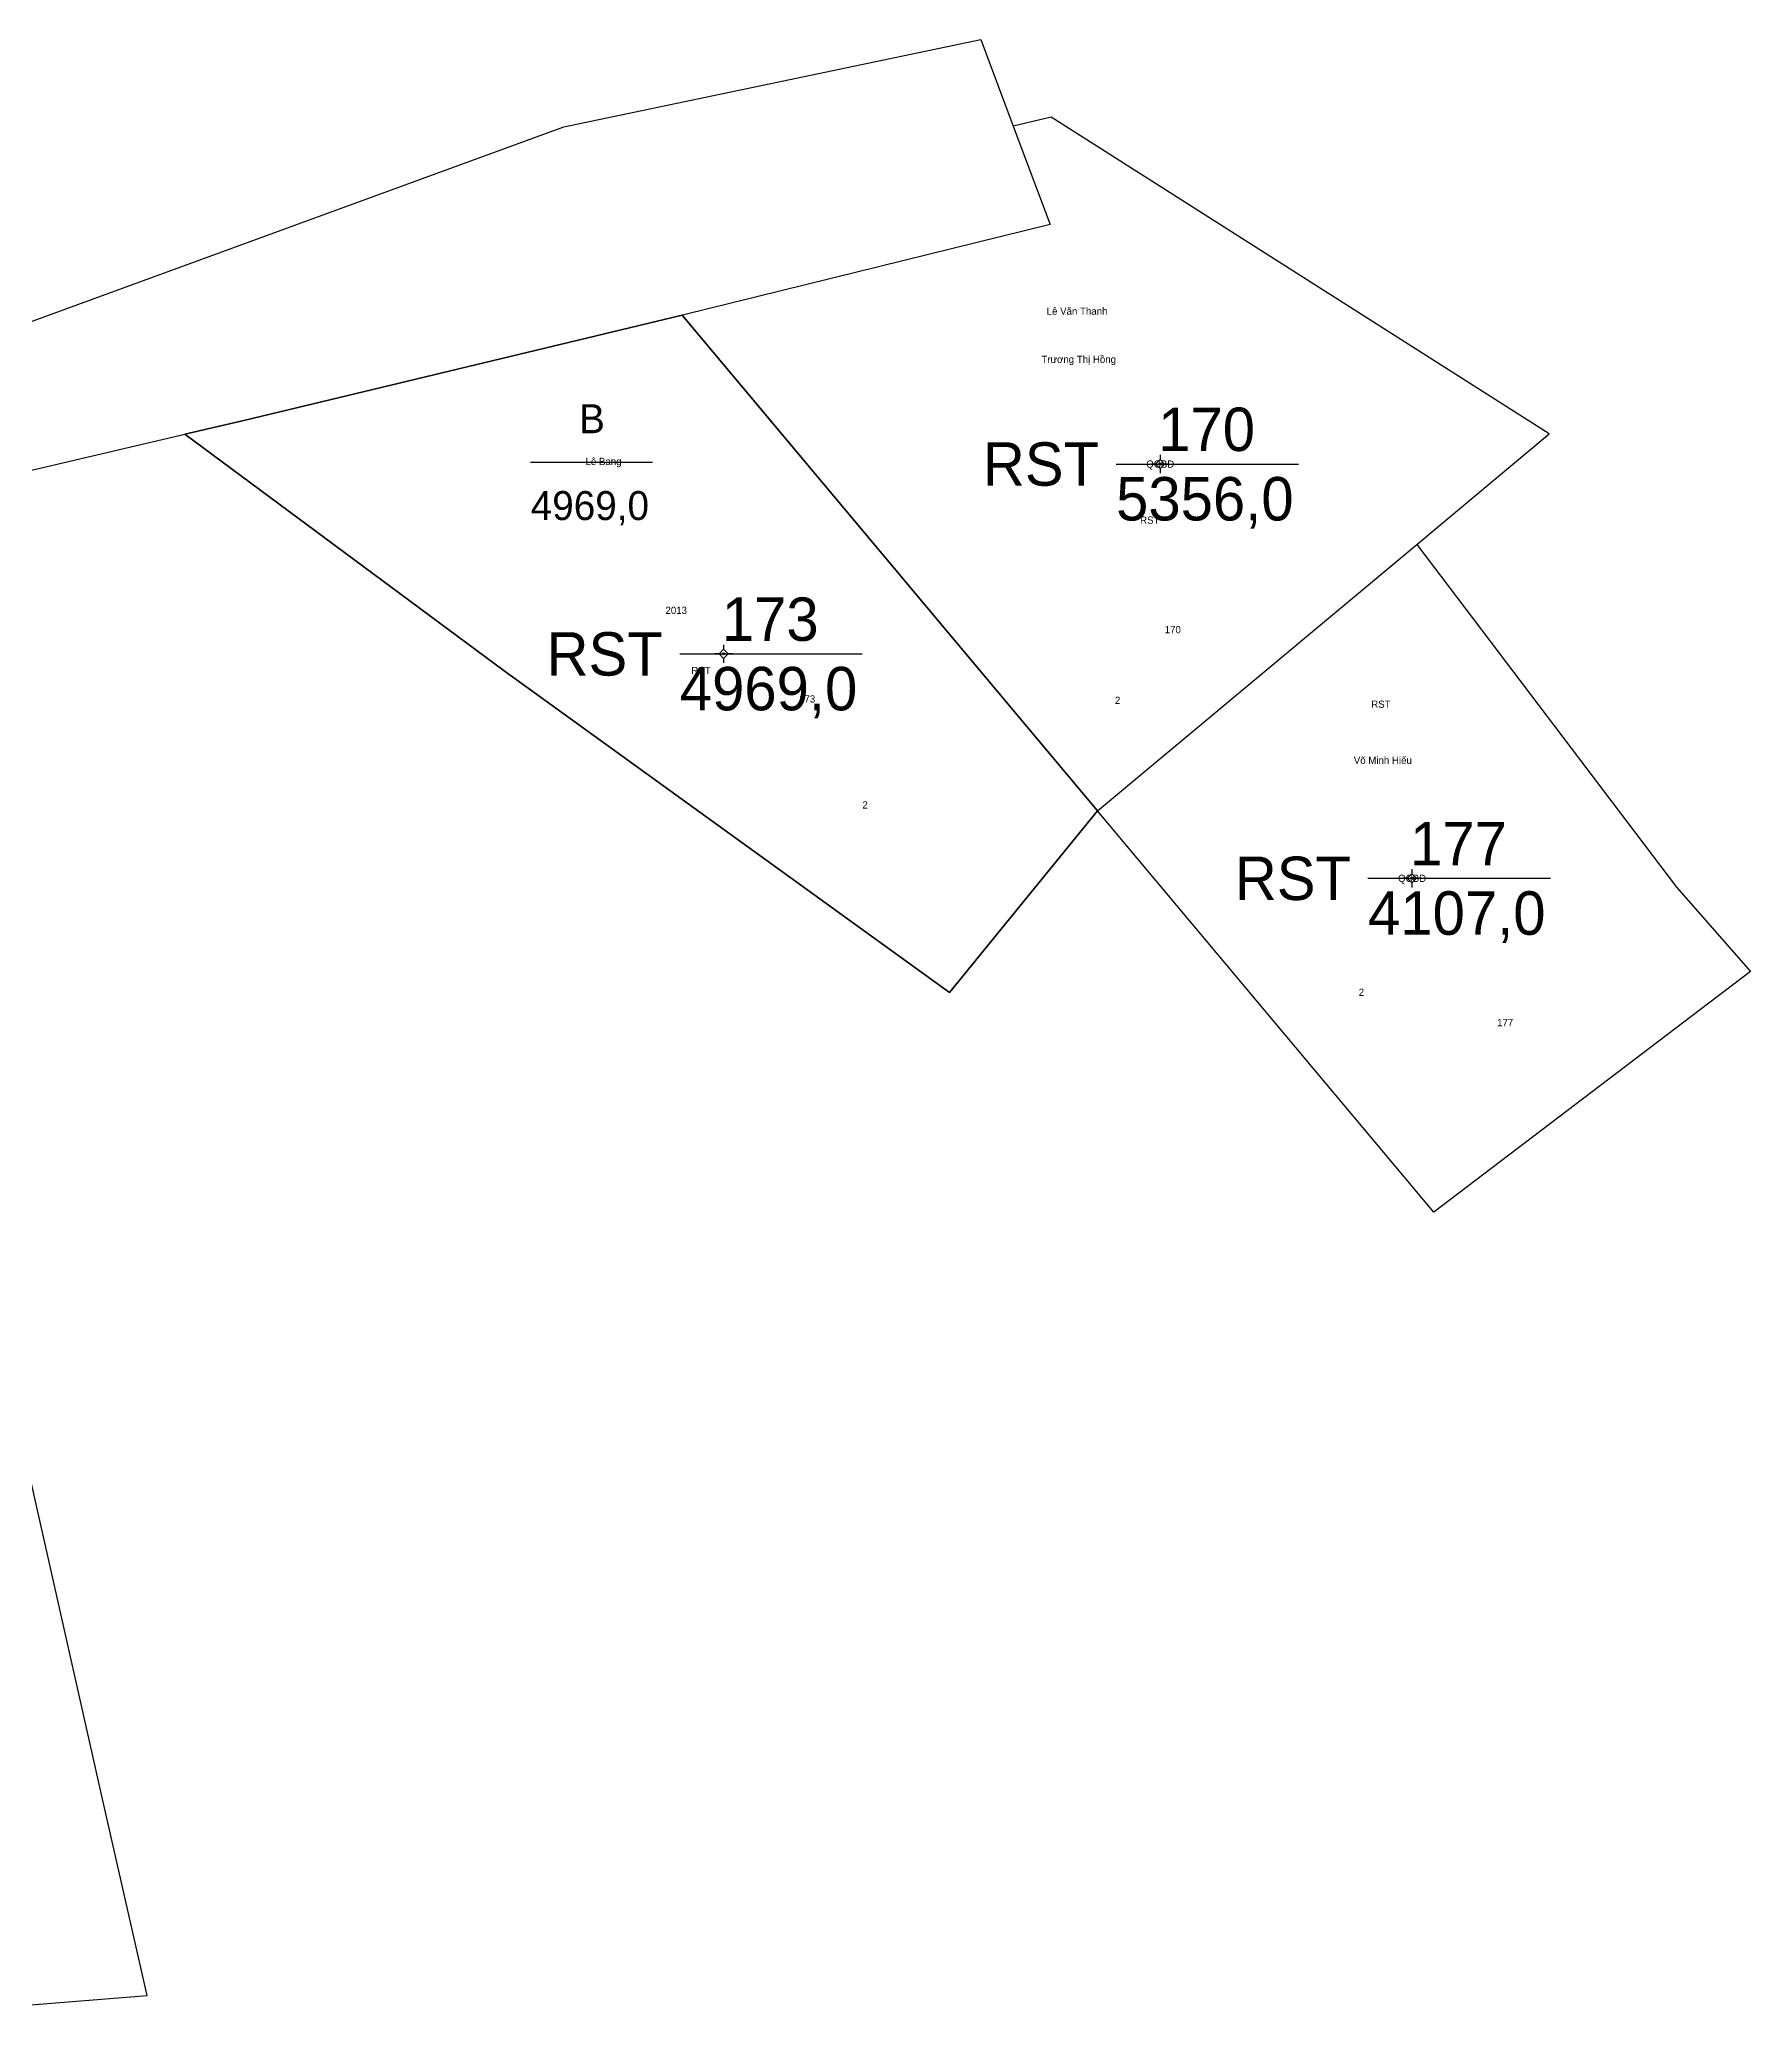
# Model space of a CAD drawing. Extents: x -2 to 554490, y -4 to 1841918.
# Drawn here: x 554124 to 554360.5, y 1840259.3 to 1840532 of the extents above; entities that cross this region are included whole.
import ezdxf

# ---------------------------------------------------------------- set-up
doc = ezdxf.new("R2010")
doc.units = 0
for name, color, linetype in [('Level 11', 7, 'Continuous'), ('Level 12', 7, 'Continuous'), ('Level 13', 7, 'Continuous'), ('Level 16', 7, 'Continuous'), ('Level 17', 7, 'Continuous'), ('Level 18', 7, 'Continuous'), ('Level 19', 7, 'Continuous'), ('Level 2', 7, 'Continuous'), ('Level 23', 7, 'Continuous'), ('Level 3', 7, 'Continuous'), ('Level 4', 7, 'Continuous'), ('Level 52', 7, 'Continuous'), ('Level 54', 7, 'Continuous'), ('Level 55', 7, 'Continuous')]:
    doc.layers.add(name, color=color, linetype=linetype)

msp = doc.modelspace()

# ---------------------------------------------------------------- linework, layer by layer
at = {"layer": 'Level 11'}
for p, q in [((554278.87, 1840474.57), (554278.87, 1840473.95)), ((554278.24, 1840473.32), (554277.62, 1840473.32)), ((554278.87, 1840473.95), (554278.24, 1840473.32)), ((554278.24, 1840473.32), (554278.87, 1840472.7)), ((554279.49, 1840473.32), (554278.87, 1840473.95)), ((554278.87, 1840472.7), (554279.49, 1840473.32)), ((554278.87, 1840472.7), (554278.87, 1840472.07)), ((554280.12, 1840473.32), (554279.49, 1840473.32)), ((554217.92, 1840447.08), (554217.29, 1840447.08)), ((554218.54, 1840447.71), (554217.92, 1840447.08)), ((554217.92, 1840447.08), (554218.54, 1840446.46)), ((554218.54, 1840448.33), (554218.54, 1840447.71)), ((554219.17, 1840447.08), (554218.54, 1840447.71)), ((554218.54, 1840446.46), (554219.17, 1840447.08)), ((554219.79, 1840447.08), (554219.17, 1840447.08)), ((554218.54, 1840446.46), (554218.54, 1840445.83)), ((554313.69, 1840417.31), (554313.69, 1840416.69)), ((554313.06, 1840416.06), (554312.44, 1840416.06)), ((554313.69, 1840416.69), (554313.06, 1840416.06)), ((554313.06, 1840416.06), (554313.69, 1840415.44)), ((554314.31, 1840416.06), (554313.69, 1840416.69)), ((554313.69, 1840415.44), (554314.31, 1840416.06)), ((554313.69, 1840415.44), (554313.69, 1840414.81)), ((554314.94, 1840416.06), (554314.31, 1840416.06))]:
    msp.add_line(p, q, dxfattribs=at)
for centre in [(554278.87, 1840473.32), (554218.54, 1840447.08), (554313.69, 1840416.06)]:
    msp.add_circle(centre, 0.15, dxfattribs=at)
at = {"layer": 'Level 12'}
msp.add_line((554220.95, 1840484.18), (554230.68, 1840472.57), dxfattribs=at)
at = {"layer": 'Level 13'}
for p, q in [((554272.79, 1840473.32), (554298.03, 1840473.32)), ((554212.47, 1840447.08), (554237.71, 1840447.08)), ((554307.62, 1840416.06), (554332.86, 1840416.06))]:
    msp.add_line(p, q, dxfattribs=at)
at = {"layer": 'Level 2'}
for p, q in [((554212.81, 1840493.89), (554270.23, 1840425.39)), ((554270.23, 1840425.39), (554314.38, 1840462.22))]:
    msp.add_line(p, q, dxfattribs=at)
for points in [[(554314.38, 1840462.22), (554332.68, 1840477.48), (554263.83, 1840521.26), (554258.59, 1840520.03), (554263.68, 1840506.44), (554213.04, 1840493.95), (554212.81, 1840493.89)], [(554212.81, 1840493.89), (554152.2, 1840479.35), (554144.06, 1840477.44), (554188.2, 1840444.73), (554249.75, 1840400.27), (554270.23, 1840425.39)], [(554314.38, 1840462.22), (554350.25, 1840414.86), (554360.51, 1840403.2), (554316.73, 1840369.91), (554270.23, 1840425.39)], [(554109.54, 1840259.3), (554138.84, 1840261.64), (554132.97, 1840287.6), (554111.79, 1840381.36), (554068.34, 1840383.02)]]:
    msp.add_lwpolyline(points, dxfattribs=at)
at = {"layer": 'Level 23'}
msp.add_line((554108.1, 1840469.01), (554144.06, 1840477.44), dxfattribs=at)
msp.add_lwpolyline([(554111.58, 1840488.91), (554196.47, 1840519.94), (554254.11, 1840532), (554258.59, 1840520.03)], dxfattribs=at)
at = {"layer": 'Level 3'}
msp.add_lwpolyline([(554212.81, 1840493.89), (554270.23, 1840425.39), (554249.75, 1840400.27), (554188.2, 1840444.73), (554144.07, 1840477.44), (554152.2, 1840479.35)], close=True, dxfattribs=at)
msp.add_lwpolyline([(554212.81, 1840493.89), (554270.23, 1840425.39), (554249.75, 1840400.27), (554188.2, 1840444.73), (554144.07, 1840477.44), (554152.2, 1840479.35)], close=True, dxfattribs=at)
msp.add_lwpolyline([(554212.81, 1840493.89), (554270.23, 1840425.39), (554249.75, 1840400.27), (554188.2, 1840444.73), (554144.07, 1840477.44), (554152.2, 1840479.35)], close=True, dxfattribs=at)
msp.add_lwpolyline([(554212.81, 1840493.89), (554270.23, 1840425.39), (554249.75, 1840400.27), (554188.2, 1840444.73), (554144.07, 1840477.44), (554152.2, 1840479.35)], close=True, dxfattribs=at)
msp.add_lwpolyline([(554212.81, 1840493.89), (554270.23, 1840425.39), (554249.75, 1840400.27), (554188.2, 1840444.73), (554144.07, 1840477.44), (554152.2, 1840479.35)], close=True, dxfattribs=at)
msp.add_lwpolyline([(554212.81, 1840493.89), (554270.23, 1840425.39), (554249.75, 1840400.27), (554188.2, 1840444.73), (554144.07, 1840477.44), (554152.2, 1840479.35)], close=True, dxfattribs=at)
msp.add_lwpolyline([(554212.81, 1840493.89), (554270.23, 1840425.39), (554249.75, 1840400.27), (554188.2, 1840444.73), (554144.07, 1840477.44), (554152.2, 1840479.35)], close=True, dxfattribs=at)
msp.add_lwpolyline([(554212.81, 1840493.89), (554270.23, 1840425.39), (554249.75, 1840400.27), (554188.2, 1840444.73), (554144.07, 1840477.44), (554152.2, 1840479.35)], close=True, dxfattribs=at)
at = {"layer": 'Level 4'}
msp.add_lwpolyline([(554212.81, 1840493.89), (554270.23, 1840425.39), (554249.75, 1840400.27), (554188.2, 1840444.73), (554144.07, 1840477.44), (554152.2, 1840479.35)], close=True, dxfattribs=at)
at = {"layer": 'Level 52'}
msp.add_lwpolyline([(554270.23, 1840425.39), (554212.81, 1840493.89), (554152.2, 1840479.35), (554144.07, 1840477.44), (554188.2, 1840444.73), (554249.75, 1840400.27), (554270.23, 1840425.39)], dxfattribs=at)
at = {"layer": 'Level 55'}
msp.add_line((554191.86, 1840473.58), (554208.69, 1840473.58), dxfattribs=at)

# ---------------------------------------------------------------- texts
at = {"layer": 'Level 13'}
for s, p in [('170', (554278.62, 1840475.12)), ('173', (554218.29, 1840448.88)), ('177', (554313.44, 1840417.86))]:
    msp.add_text(s, height=6, dxfattribs=at).set_placement(p)
at = {"layer": 'Level 16'}
for p in [(554276.12, 1840465.07), (554214.08, 1840444.29), (554308.07, 1840439.63)]:
    msp.add_text('RST', height=1, dxfattribs=at).set_placement(p)
at = {"layer": 'Level 17'}
for s, p in [('170', (554279.52, 1840449.93)), ('173', (554228.97, 1840440.36)), ('177', (554325.47, 1840395.62))]:
    msp.add_text(s, height=1, dxfattribs=at).set_placement(p)
at = {"layer": 'Level 18'}
for s, p in [('Lê Văn Thanh', (554263.2, 1840493.95)), ('Trương Thị Hồng', (554262.47, 1840487.29)), ('Lê Bang', (554199.45, 1840473.18)), ('Võ Minh Hiếu', (554305.66, 1840431.87))]:
    msp.add_text(s, height=1, dxfattribs=at).set_placement(p)
at = {"layer": 'Level 19'}
for p in [(554272.63, 1840440.17), (554237.72, 1840425.71), (554306.34, 1840399.81)]:
    msp.add_text('2', height=1, dxfattribs=at).set_placement(p)
at = {"layer": 'Level 2'}
for p in [(554254.39, 1840470.32), (554194.07, 1840444.08), (554289.22, 1840413.06)]:
    msp.add_text('RST', height=6, dxfattribs=at).set_placement(p)
at = {"layer": 'Level 3'}
for s, p in [('B', (554198.56, 1840477.58)), ('4969,0', (554191.87, 1840465.58))]:
    msp.add_text(s, height=4, dxfattribs=at).set_placement(p)
at = {"layer": 'Level 4'}
for s, p in [('5356,0', (554272.8, 1840465.52)), ('4969,0', (554212.48, 1840439.28)), ('4107,0', (554307.63, 1840408.26))]:
    msp.add_text(s, height=6, dxfattribs=at).set_placement(p)
at = {"layer": 'Level 54'}
for s, p in [('QCBD', (554276.97, 1840472.82)), ('2013', (554210.5, 1840452.6)), ('QCBD', (554311.79, 1840415.56))]:
    msp.add_text(s, height=1, dxfattribs=at).set_placement(p)

doc.saveas('drawing.dxf')
